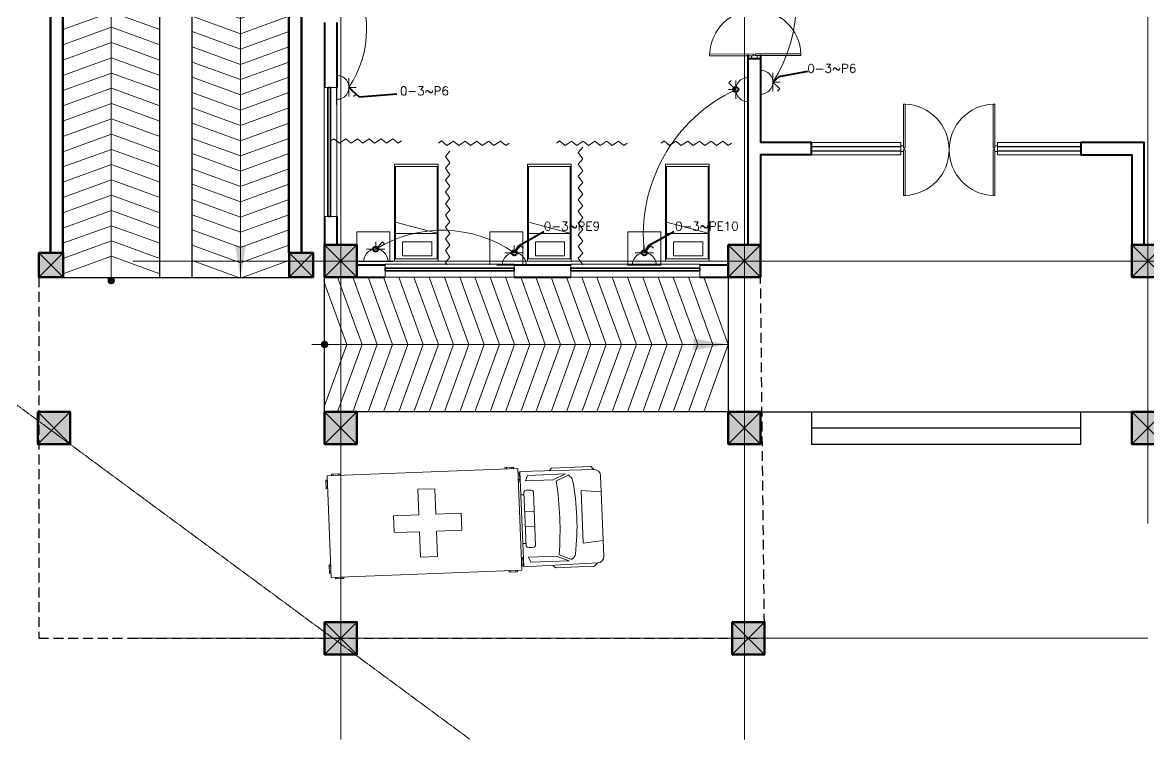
# Model space of a CAD drawing. Header units: millimetres. Extents: x 2399484 to 3337895, y 3598750 to 3969149.
# Drawn here: x 2434113 to 2455036, y 3819830 to 3833148 of the extents above; entities that cross this region are included whole.
import ezdxf

# ---------------------------------------------------------------- set-up
doc = ezdxf.new("R2010")
doc.units = ezdxf.units.MM
doc.header["$MEASUREMENT"] = 0
doc.linetypes.add('CENTER', pattern=[2, 1.25, -0.25, 0.25, -0.25])
doc.linetypes.add('DASHED', pattern=[0.75, 0.5, -0.25])
for name, color, linetype, lineweight in [('0newfurnture', 30, 'Continuous', 15), ('centreline', 52, 'CENTER', 5), ('Column-0.5', 14, 'Continuous', 50), ('Dimension- 0.15', 114, 'Continuous', 15), ('door', 41, 'Continuous', 5), ('Door Opening-0.09', 253, 'Continuous', 9), ('Furniture Hospital-0.09', 44, 'Continuous', 9), ('Hatch', 9, 'Continuous', 9), ('hatch-1', 53, 'Continuous', 15), ('Power Sockets City supply', 141, 'Continuous', 13), ('Sill Level', 140, 'Continuous', 20), ('stairs', 6, 'Continuous', 25), ('WALL 0.2', 7, 'Continuous', 20), ('wall 0.4', 7, 'Continuous', 40), ('Wall-0.5', 7, 'Continuous', 50), ('WINDOW', 152, 'Continuous', 30), ('Windows Plan', 152, 'Continuous', 35)]:
    doc.layers.add(name, color=color, linetype=linetype, lineweight=lineweight)
doc.layers.add('Wires', color=1, linetype='Continuous')
doc.styles.add('romans', font='romans.shx')
doc.styles.get("Standard").update_dxf_attribs({"font": 'arial.ttf'})
doc.linetypes.add('ZIGZAG', pattern='A,0.0001,-0.2,[131,ltypeshp.shx,S=0.2,R=0,X=-0.2,Y=0],-0.4,[131,ltypeshp.shx,S=0.2,R=180,X=0.2,Y=0],-0.2', length=0.8001)
doc.dimstyles.get("Standard").update_dxf_attribs({"dimtxt": 500, "dimasz": 100, "dimexe": 100, "dimexo": 200, "dimgap": 0.09, "dimtad": 0, "dimtoh": 1, "dimdec": 0, "dimzin": 0, "dimdsep": 46, "dimtxsty": 'Standard', "dimblk": 'DOT', "dimcen": 0, "dimclrd": 256, "dimclre": 256, "dimclrt": 256, "dimadec": 0, "dimazin": 0, "dimtfac": 1, "dimtdec": 0, "dimtofl": 0, "dimtmove": 0, "dimatfit": 3, "dimfxl": 1, "dimtolj": 1, "dimtzin": 0, "dimlwd": -1, "dimlwe": -1, "dimarcsym": 1})

# ---------------------------------------------------------------- blocks, each defined once
blk = doc.blocks.new('A$C01AF3ADE')
at = {"layer": 'Furniture Hospital-0.09'}
for p, q in [((15, 975), (1815, 975)), ((15, 15), (15, 975)), ((135, 990), (55, 990)), ((55, 990), (55, 975)), ((70, 990), (70, 975)), ((120, 975), (120, 990)), ((135, 975), (135, 990)), ((1695, 975), (1695, 990)), ((1695, 990), (1775, 990)), ((1710, 975), (1710, 990)), ((1760, 990), (1760, 975)), ((1775, 990), (1775, 975)), ((1815, 975), (1815, 15)), ((2115, 945), (2135, 965)), ((2135, 965), (2505, 965)), ((2505, 965), (2534, 936)), ((0, 935), (0, 855)), ((15, 935), (0, 935)), ((15, 920), (0, 920)), ((0, 870), (15, 870)), ((0, 855), (15, 855)), ((1815, 935), (1830, 935)), ((1815, 920), (1830, 920)), ((1830, 870), (1815, 870)), ((1830, 855), (1815, 855)), ((1830, 935), (1830, 855)), ((1835, 945), (2536, 936)), ((1835, 45), (1835, 945)), ((1885, 855), (1905, 905)), ((2145, 855), (1885, 855)), ((1905, 905), (2265, 905)), ((2265, 905), (2145, 855)), ((2175, 845), (2288, 893)), ((2285, 895), (2301, 885)), ((2595, 876), (2595, 114)), ((865, 815), (1025, 815)), ((865, 575), (865, 815)), ((1025, 815), (1025, 575)), ((1865, 751), (1875, 761)), ((1865, 750), (1865, 240)), ((1875, 761), (1890, 766)), ((1890, 766), (1930, 766)), ((1945, 761), (1930, 766)), ((1955, 751), (1945, 761)), ((1955, 750), (1955, 240)), ((2405, 745), (2595, 725)), ((2405, 745), (2405, 245)), ((1835, 725), (1865, 725)), ((625, 575), (865, 575)), ((625, 415), (625, 575)), ((1025, 575), (1265, 575)), ((1265, 575), (1265, 415)), ((1955, 565), (1865, 565)), ((865, 415), (625, 415)), ((865, 175), (865, 415)), ((1025, 415), (1025, 175)), ((1265, 415), (1025, 415)), ((1955, 425), (1865, 425)), ((1835, 265), (1865, 265)), ((1865, 240), (1875, 230)), ((1875, 230), (1890, 225)), ((1890, 225), (1930, 225)), ((1945, 230), (1930, 225)), ((1955, 240), (1945, 230)), ((2405, 245), (2595, 265)), ((0, 135), (15, 135)), ((0, 55), (0, 135)), ((0, 120), (15, 120)), ((1025, 175), (865, 175)), ((1830, 135), (1815, 135)), ((1830, 120), (1815, 120)), ((1830, 55), (1830, 135)), ((1885, 135), (1905, 85)), ((2145, 135), (1885, 135)), ((2265, 85), (2145, 135)), ((2175, 145), (2288, 97)), ((15, 70), (0, 70)), ((15, 55), (0, 55)), ((1815, 15), (15, 15)), ((55, 0), (55, 15)), ((135, 0), (55, 0)), ((70, 0), (70, 15)), ((120, 15), (120, 0)), ((135, 15), (135, 0)), ((1695, 15), (1695, 0)), ((1695, 0), (1775, 0)), ((1710, 15), (1710, 0)), ((1760, 0), (1760, 15)), ((1775, 0), (1775, 15)), ((1815, 70), (1830, 70)), ((1815, 55), (1830, 55)), ((1835, 45), (2536, 54)), ((1905, 85), (2265, 85)), ((2115, 45), (2135, 25)), ((2135, 25), (2505, 25)), ((2285, 95), (2301, 105)), ((2505, 25), (2534, 54))]:
    blk.add_line(p, q, dxfattribs=at)
for centre, radius, start, end in [((2269, 834), 60, 10.7953, 57.5288), ((2535, 876), 60, 0, 89.2462), ((-878, 495), 3072, 353.459, 6.541), ((103, 495), 2252, 351.0441, 8.9559), ((2269, 156), 60, 302.4712, 349.2047), ((2535, 114), 60, 270.7538, 0)]:
    blk.add_arc(centre, radius, start, end, dxfattribs=at)
blk = doc.blocks.new('BED')
at = {"layer": 'Furniture Hospital-0.09'}
for p, q in [((-2.12, 0.475), (-2.12, -0.475)), ((-2.12, -0.475), (-2.12, 0.475)), ((-0.008, 0.475), (-2.12, 0.475)), ((-2.07, 0.475), (-2.07, -0.475)), ((-0.058, 0.455), (-2.07, 0.455)), ((-0.855, -0.455), (-0.61, 0.475)), ((-0.61, 0.475), (-0.61, -0.455)), ((-0.425, 0.336), (-0.426, -0.303)), ((-0.425, 0.336), (-0.121, 0.336)), ((-0.121, -0.303), (-0.121, 0.336)), ((-0.058, -0.475), (-0.058, 0.475)), ((-0.008, -0.475), (-0.008, 0.475)), ((-2.12, -0.475), (-0.008, -0.475)), ((-2.07, -0.455), (-0.058, -0.455)), ((-0.426, -0.303), (-0.121, -0.303))]:
    blk.add_line(p, q, dxfattribs=at)
blk = doc.blocks.new('MAIN DOOR')
at = {"layer": 'door', "ltscale": 1000}
for points in [[(2313.47, 188.53), (2347.4, 188.53), (2347.4, 187.28), (2313.47, 187.28)], [(2381.32, 188.53), (2348.88, 188.53), (2348.88, 187.28), (2381.32, 187.28)]]:
    blk.add_lwpolyline(points, close=True, dxfattribs=at)
for points in [[(2346.08, 190.6), (2346.08, 188.53)], [(2348.88, 188.12), (2347.4, 188.12), (2347.4, 188.53), (2346.08, 188.53), (2346.08, 190.6), (2350.2, 190.6)], [(2347.4, 188.12), (2348.88, 188.12), (2348.88, 188.53), (2350.2, 188.53), (2350.2, 190.6), (2346.08, 190.6)], [(2350.2, 190.6), (2350.2, 188.53)], [(2313.41, 120.66), (2347.33, 120.66), (2347.33, 121.91), (2313.41, 121.91), (2313.41, 120.66)], [(2348.82, 121.07), (2347.33, 121.07), (2347.33, 120.66), (2346.01, 120.66), (2346.01, 118.6), (2350.14, 118.6)], [(2347.33, 121.07), (2348.82, 121.07), (2348.82, 120.66), (2350.14, 120.66), (2350.14, 118.6), (2346.01, 118.6)], [(2346.01, 118.6), (2346.01, 120.66)], [(2381.26, 120.66), (2348.82, 120.66), (2348.82, 121.91), (2381.26, 121.91), (2381.26, 120.66)], [(2350.14, 118.6), (2350.14, 120.66)]]:
    blk.add_lwpolyline(points, dxfattribs=at)
at = {"layer": 'Door Opening-0.09', "ltscale": 1000}
for centre, radius, start, end in [((2347.4, 188.53), 33.94, 182.11678, 357.88255), ((2347.33, 120.66), 33.95, 2.11669, 177.88264)]:
    blk.add_arc(centre, radius, start, end, dxfattribs=at)
at = {"layer": 'WINDOW', "ltscale": 5}
blk.add_line((2350.14, 190.6), (2350.14, 190.6), dxfattribs=at)
blk = doc.blocks.new('_Dot')
at = {"color": 0, "linetype": 'ByBlock', "lineweight": -2}
blk.add_line((-0.5, 0), (-1, 0), dxfattribs=at)
at = {"color": 0, "linetype": 'ByBlock', "lineweight": -3, "const_width": 0.5}
blk.add_lwpolyline([(-0.25, 0, 1), (0.25, 0, 1)], format="xyb", close=True, dxfattribs=at)
blk = doc.blocks.new('2ft column')
at = {"layer": 'Hatch', "ltscale": 5}
h = blk.add_hatch(color=256, dxfattribs=at)
h.dxf.hatch_style = 1
h.paths.add_polyline_path([(2207385, 4176559), (2207985, 4176559), (2207985, 4175959), (2207385, 4175959)])
at = {"layer": 'Column-0.5', "ltscale": 5}
blk.add_lwpolyline([(2207385, 4176559), (2207985, 4176559), (2207985, 4175959), (2207385, 4175959)], close=True, dxfattribs=at)
at = {"layer": 'Defpoints', "ltscale": 5}
for points in [[(2207985, 4176559), (2207385, 4175959)], [(2207985, 4175959), (2207385, 4176559)]]:
    blk.add_lwpolyline(points, dxfattribs=at)
blk = doc.blocks.new('main grid')
at = {"layer": 'centreline', "ltscale": 5}
for p, q in [((2518911, 4018930), (2518911, 3987284)), ((2526411, 4018930), (2526411, 3987284)), ((2533911, 4018930), (2533911, 3991299)), ((2559388, 3996172), (2515045, 3996172)), ((2559988, 3996172), (2515645, 3996172)), ((2533911, 3989164), (2515100, 3989164))]:
    blk.add_line(p, q, dxfattribs=at)
blk.add_lwpolyline([(2510725, 3995097), (2521316, 3987284)], dxfattribs=at)
at = {"layer": 'Hatch'}
for p in [(311226, -180087), (318726, -180087), (326226, -180087), (305895, -183187), (311226, -183187), (318726, -183187), (326226, -183187), (311226, -187095), (318801, -187095)]:
    blk.add_blockref('2ft column', p, dxfattribs=at)
blk = doc.blocks.new('w1')
at = {"layer": 'Sill Level'}
blk.add_lwpolyline([(2460641, 3827503), (2460641, 3825103), (2460401, 3825103), (2460401, 3827503)], close=True, dxfattribs=at)
at = {"layer": 'Windows Plan'}
blk.add_lwpolyline([(2460521, 3825103), (2460521, 3827503), (2460473, 3827503), (2460473, 3825103)], close=True, dxfattribs=at)
blk = doc.blocks.new('15A N soc')
at = {"layer": 'Power Sockets City supply', "color": 244, "lineweight": 13, "true_color": 0x991b1e}
for p, q in [((52222.6282, 99516.2064), (52222.4926, 99516.2064)), ((52222.5612, 99516.2064), (52222.5611, 99516.2603)), ((52222.5612, 99516.2064), (52222.6099, 99516.2585)), ((52222.6099, 99516.2585), (52222.6282, 99516.2401)), ((52222.4338, 99516.1156), (52222.6863, 99516.1156))]:
    blk.add_line(p, q, dxfattribs=at)
blk.add_arc((52222.5612, 99516.1182), 0.0881, 358.32, 181.68, dxfattribs=at)
blk = doc.blocks.new('RAMP23')
at = {"layer": 'Dimension- 0.15', "ltscale": 5}
h = blk.add_hatch(dxfattribs=at)
h.set_pattern_fill('ANSI31', color=256, scale=25.555556, angle=90)
h.set_pattern_definition([(135, (1623697.9227, 1877740.101), (-2.258813329, -2.258813329), [])])
h.paths.add_polyline_path([(2418321, 3996255), (2418380, 3996255), (2418380, 3996196, -0.414214)])
h.paths.add_polyline_path([(2418321, 3996255, -0.414214), (2418380, 3996314), (2418380, 3996255)])
h.paths.add_polyline_path([(2418380, 3996255), (2418380, 3996314, -0.414214), (2418439, 3996255)])
h.paths.add_polyline_path([(2418380, 3996196), (2418380, 3996255), (2418439, 3996255, -0.414214)])
blk.add_lwpolyline([(2418984, 4012016), (2418984, 4013523), (2420784, 4013523), (2420784, 4012700)], dxfattribs=at)
blk.add_circle((2418380, 3996255), 59.1, dxfattribs=at)
at = {"layer": 'hatch-1', "color": 4, "lineweight": 0, "ltscale": 5}
for points in [[(2417484, 4012256), (2418384, 4012583), (2419284, 4012256)], [(2419884, 4012503), (2420784, 4012177), (2421684, 4012503)], [(2420447, 4012583), (2420784, 4012460), (2421122, 4012583)], [(2417484, 4011973), (2418384, 4012299), (2419284, 4011973)], [(2419884, 4012220), (2420784, 4011893), (2421684, 4012220)], [(2417484, 4011689), (2418384, 4012016), (2419284, 4011689)], [(2419782, 4011938), (2420784, 4011574), (2421787, 4011938)], [(2419884, 4011936), (2420784, 4011610), (2421684, 4011936)], [(2417484, 4011406), (2418384, 4011732), (2419284, 4011406)], [(2419884, 4011653), (2420784, 4011326), (2421684, 4011653)], [(2417484, 4011122), (2418384, 4011449), (2419284, 4011122)], [(2419884, 4011369), (2420784, 4011043), (2421684, 4011369)], [(2417484, 4010839), (2418384, 4011165), (2419284, 4010839)], [(2419884, 4011086), (2420784, 4010759), (2421684, 4011086)], [(2417484, 4010555), (2418384, 4010882), (2419284, 4010555)], [(2419884, 4010802), (2420784, 4010476), (2421684, 4010802)], [(2417484, 4010272), (2418384, 4010598), (2419284, 4010272)], [(2419884, 4010519), (2420784, 4010192), (2421684, 4010519)], [(2417484, 4009988), (2418384, 4010315), (2419284, 4009988)], [(2419884, 4010235), (2420784, 4009909), (2421684, 4010235)], [(2417484, 4009705), (2418384, 4010031), (2419284, 4009705)], [(2419884, 4009952), (2420784, 4009625), (2421684, 4009952)], [(2417484, 4009421), (2418384, 4009748), (2419284, 4009421)], [(2417484, 4009138), (2418384, 4009464), (2419284, 4009138)], [(2419884, 4009668), (2420784, 4009342), (2421684, 4009668)], [(2419884, 4009385), (2420784, 4009058), (2421684, 4009385)], [(2417484, 4008854), (2418384, 4009181), (2419284, 4008854)], [(2419884, 4009101), (2420784, 4008775), (2421684, 4009101)], [(2417484, 4008571), (2418384, 4008897), (2419284, 4008571)], [(2419884, 4008818), (2420784, 4008491), (2421684, 4008818)], [(2417484, 4008287), (2418384, 4008614), (2419284, 4008287)], [(2419884, 4008534), (2420784, 4008208), (2421684, 4008534)], [(2417484, 4008004), (2418384, 4008330), (2419284, 4008004)], [(2419884, 4008251), (2420784, 4007924), (2421684, 4008251)], [(2417484, 4007721), (2418384, 4008047), (2419284, 4007721)], [(2419884, 4007967), (2420784, 4007641), (2421684, 4007967)], [(2417484, 4007437), (2418384, 4007763), (2419284, 4007437)], [(2419884, 4007684), (2420784, 4007357), (2421684, 4007684)], [(2417484, 4007154), (2418384, 4007480), (2419284, 4007154)], [(2419884, 4007400), (2420784, 4007074), (2421684, 4007400)], [(2417484, 4006870), (2418384, 4007196), (2419284, 4006870)], [(2419884, 4007117), (2420784, 4006791), (2421684, 4007117)], [(2417484, 4006587), (2418384, 4006913), (2419284, 4006587)], [(2419884, 4006833), (2420784, 4006507), (2421684, 4006833)], [(2417484, 4006303), (2418384, 4006629), (2419284, 4006303)], [(2419884, 4006550), (2420784, 4006224), (2421684, 4006550)], [(2417484, 4006020), (2418384, 4006346), (2419284, 4006020)], [(2419884, 4006266), (2420784, 4005940), (2421684, 4006266)], [(2417484, 4005736), (2418384, 4006062), (2419284, 4005736)], [(2419884, 4005983), (2420784, 4005657), (2421684, 4005983)], [(2417484, 4005453), (2418384, 4005779), (2419284, 4005453)], [(2419884, 4005699), (2420784, 4005373), (2421684, 4005699)], [(2417484, 4005169), (2418384, 4005495), (2419284, 4005169)], [(2419884, 4005416), (2420784, 4005090), (2421684, 4005416)], [(2417484, 4004886), (2418384, 4005212), (2419284, 4004886)], [(2419884, 4005132), (2420784, 4004806), (2421684, 4005132)], [(2417484, 4004602), (2418384, 4004928), (2419284, 4004602)], [(2419884, 4004849), (2420784, 4004523), (2421684, 4004849)], [(2417484, 4004319), (2418384, 4004645), (2419284, 4004319)], [(2419884, 4004565), (2420784, 4004239), (2421684, 4004565)], [(2417484, 4004035), (2418384, 4004361), (2419284, 4004035)], [(2419884, 4004282), (2420784, 4003956), (2421684, 4004282)], [(2417484, 4003752), (2418384, 4004078), (2419284, 4003752)], [(2417484, 4003752), (2418384, 4004078), (2419284, 4003752)], [(2419884, 4003998), (2420784, 4003672), (2421684, 4003998)], [(2417484, 4003468), (2418384, 4003794), (2419284, 4003468)], [(2419884, 4003715), (2420784, 4003389), (2421684, 4003715)], [(2417484, 4003185), (2418384, 4003511), (2419284, 4003185)], [(2419884, 4003431), (2420784, 4003105), (2421684, 4003431)], [(2417484, 4002901), (2418384, 4003228), (2419284, 4002901)], [(2419884, 4003148), (2420784, 4002822), (2421684, 4003148)], [(2417484, 4002618), (2418384, 4002944), (2419284, 4002618)], [(2419884, 4002864), (2420784, 4002538), (2421684, 4002864)], [(2417484, 4002334), (2418384, 4002661), (2419284, 4002334)], [(2419884, 4002581), (2420784, 4002255), (2421684, 4002581)], [(2417484, 4002051), (2418384, 4002377), (2419284, 4002051)], [(2419884, 4002298), (2420784, 4001971), (2421684, 4002298)], [(2417484, 4001767), (2418384, 4002094), (2419284, 4001767)], [(2419884, 4002014), (2420784, 4001688), (2421684, 4002014)], [(2417484, 4001484), (2418384, 4001810), (2419284, 4001484)], [(2419884, 4001731), (2420784, 4001404), (2421684, 4001731)], [(2417484, 4001200), (2418384, 4001527), (2419284, 4001200)], [(2419884, 4001447), (2420784, 4001121), (2421684, 4001447)], [(2417484, 4000917), (2418384, 4001243), (2419284, 4000917)], [(2419884, 4001164), (2420784, 4000837), (2421684, 4001164)], [(2417484, 4000633), (2418384, 4000960), (2419284, 4000633)], [(2417484, 4000350), (2418384, 4000676), (2419284, 4000350)], [(2419884, 4000880), (2420784, 4000554), (2421684, 4000880)], [(2419884, 4000597), (2420784, 4000270), (2421684, 4000597)], [(2417484, 4000066), (2418384, 4000393), (2419284, 4000066)], [(2419884, 4000313), (2420784, 3999987), (2421684, 4000313)], [(2417484, 3999783), (2418384, 4000109), (2419284, 3999783)], [(2419884, 4000030), (2420784, 3999703), (2421684, 4000030)], [(2417484, 3999499), (2418384, 3999826), (2419284, 3999499)], [(2419884, 3999746), (2420784, 3999420), (2421684, 3999746)], [(2417484, 3999216), (2418384, 3999542), (2419284, 3999216)], [(2419884, 3999463), (2420784, 3999136), (2421684, 3999463)], [(2417484, 3998932), (2418384, 3999259), (2419284, 3998932)], [(2419884, 3999179), (2420784, 3998853), (2421684, 3999179)], [(2417484, 3998649), (2418384, 3998975), (2419284, 3998649)], [(2419884, 3998896), (2420784, 3998569), (2421684, 3998896)], [(2417484, 3998365), (2418384, 3998692), (2419284, 3998365)], [(2419884, 3998612), (2420784, 3998286), (2421684, 3998612)], [(2417484, 3998082), (2418384, 3998408), (2419284, 3998082)], [(2419884, 3998329), (2420784, 3998002), (2421684, 3998329)], [(2417484, 3997798), (2418384, 3998125), (2419284, 3997798)], [(2419884, 3998045), (2420784, 3997719), (2421684, 3998045)], [(2417484, 3997515), (2418384, 3997841), (2419284, 3997515)], [(2419884, 3997762), (2420784, 3997435), (2421684, 3997762)], [(2417484, 3997231), (2418384, 3997558), (2419284, 3997231)], [(2419884, 3997478), (2420784, 3997152), (2421684, 3997478)], [(2417484, 3996948), (2418384, 3997274), (2419284, 3996948)], [(2419884, 3997195), (2420784, 3996868), (2421684, 3997195)], [(2417484, 3996664), (2418384, 3996991), (2419284, 3996664)], [(2419884, 3996911), (2420784, 3996585), (2421684, 3996911)], [(2417484, 3996381), (2418384, 3996707), (2419284, 3996381)], [(2417484, 3996381), (2418384, 3996707), (2419284, 3996381)], [(2419884, 3996628), (2420784, 3996301), (2421684, 3996628)]]:
    blk.add_lwpolyline(points, dxfattribs=at)
at = {"layer": 'stairs', "ltscale": 5}
for points in [[(2417484, 4012583), (2421684, 4012583)], [(2419284, 3996313), (2419284, 4012583)], [(2419884, 3996313), (2419884, 4012583)], [(2417484, 3996313), (2421684, 3996313)]]:
    blk.add_lwpolyline(points, dxfattribs=at)
at = {"layer": 'WALL 0.2', "ltscale": 5}
for points in [[(2417484, 4014613), (2421684, 4014613)], [(2417484, 4014383), (2421684, 4014383)]]:
    blk.add_lwpolyline(points, dxfattribs=at)
at = {"layer": 'Wall-0.5', "ltscale": 5}
for points in [[(2417254, 3996768), (2417484, 3996768), (2417484, 4014613), (2417254, 4014613)], [(2421684, 3996768), (2421914, 3996768), (2421914, 4014613), (2421684, 4014613)]]:
    blk.add_lwpolyline(points, close=True, dxfattribs=at)
at = {"layer": 'Hatch', "xscale": 0.75, "yscale": 0.75, "zscale": 0.75}
for p in [(761496, 880614), (766146, 880614), (761496, 873271), (766146, 873271), (761496, 864349), (766146, 864349)]:
    blk.add_blockref('2ft column', p, dxfattribs=at)
at = {"layer": 'Dimension- 0.15', "ltscale": 5}
for points, override in [([(2420784, 3996301), (2420784, 4012700)], {"dimasz": 600, "dimfxl": 500, "dimfxlon": 1}), ([(2418384, 4012016), (2418380, 3996313)], {"dimasz": 600, "dimgap": 0.09, "dimtad": 0, "dimfxl": 500, "dimfxlon": 1})]:
    blk.add_leader(points, dimstyle='Standard', override=override, dxfattribs=at)
blk = doc.blocks.new('TSK')
at = {"layer": 'Dimension- 0.15', "ltscale": 5}
blk.add_lwpolyline([(2428774, 3988106), (2428774, 3981360)], dxfattribs=at)
at = {"layer": 'hatch-1', "color": 4, "lineweight": 0, "ltscale": 5}
for points in [[(2427524, 3988644), (2428774, 3989097), (2430024, 3988644)], [(2427524, 3988360), (2428774, 3988814), (2430024, 3988360)], [(2427524, 3988077), (2428774, 3988530), (2430024, 3988077)], [(2427524, 3987793), (2428774, 3988247), (2430024, 3987793)], [(2427524, 3987510), (2428774, 3987963), (2430024, 3987510)], [(2427524, 3987226), (2428774, 3987680), (2430024, 3987226)], [(2427524, 3986943), (2428774, 3987396), (2430024, 3986943)], [(2427524, 3986659), (2428774, 3987113), (2430024, 3986659)], [(2427524, 3986376), (2428774, 3986829), (2430024, 3986376)], [(2427524, 3986092), (2428774, 3986546), (2430024, 3986092)], [(2427524, 3985809), (2428774, 3986262), (2430024, 3985809)], [(2427524, 3985525), (2428774, 3985979), (2430024, 3985525)], [(2427524, 3985242), (2428774, 3985695), (2430024, 3985242)], [(2427524, 3984959), (2428774, 3985412), (2430024, 3984959)], [(2427524, 3984675), (2428774, 3985128), (2430024, 3984675)], [(2427524, 3984392), (2428774, 3984845), (2430024, 3984392)], [(2427524, 3984108), (2428774, 3984561), (2430024, 3984108)], [(2427524, 3983825), (2428774, 3984278), (2430024, 3983825)], [(2427524, 3983541), (2428774, 3983994), (2430024, 3983541)], [(2427524, 3983258), (2428774, 3983711), (2430024, 3983258)], [(2427524, 3982974), (2428774, 3983427), (2430024, 3982974)], [(2427524, 3982691), (2428774, 3983144), (2430024, 3982691)], [(2427524, 3982407), (2428774, 3982860), (2430024, 3982407)], [(2427524, 3982124), (2428774, 3982577), (2430024, 3982124)], [(2427524, 3981840), (2428774, 3982293), (2430024, 3981840)], [(2427636, 3981597), (2428774, 3982010), (2429912, 3981597)]]:
    blk.add_lwpolyline(points, dxfattribs=at)
at = {"layer": 'Dimension- 0.15', "ltscale": 5}
blk.add_leader([(2428774, 3989097), (2428774, 3981360)], dimstyle='Standard', override={"dimasz": 650, "dimgap": 0.09, "dimtad": 0, "dimfxl": 500, "dimfxlon": 1}, dxfattribs=at)

msp = doc.modelspace()

# ---------------------------------------------------------------- hatches: boundary and pattern name
at = {"layer": 'Dimension- 0.15', "ltscale": 5}
h = msp.add_hatch(dxfattribs=at)
h.set_pattern_fill('ANSI31', color=256, scale=25.555556)
h.set_pattern_definition([(45, (321210.735, 4622377.6548), (-2.258813329, 2.258813329), [])])
h.paths.add_polyline_path([(2439725.9, 3827108.7), (2439725.9, 3827167.8), (2439666.8, 3827167.8, 0.4142136)])
h.paths.add_polyline_path([(2439725.9, 3827108.7, 0.4142136), (2439785, 3827167.8), (2439725.9, 3827167.8)])
h.paths.add_polyline_path([(2439725.9, 3827167.8), (2439785, 3827167.8, 0.4142136), (2439725.9, 3827226.9)])
h.paths.add_polyline_path([(2439666.8, 3827167.8), (2439725.9, 3827167.8), (2439725.9, 3827226.9, 0.4142136)])

# ---------------------------------------------------------------- linework, layer by layer
at = {"layer": 'centreline', "ltscale": 5}
for p, q in [((2455025.9, 3851476), (2455025.9, 3823845.1)), ((2440025.9, 3829017.8), (2440025.9, 3823845.1)), ((2442793.8, 3828717.8), (2436759.7, 3828717.8)), ((2444305, 3828717.8), (2443407.1, 3828717.8)), ((2486993.9, 3828717.8), (2444474.3, 3828717.8))]:
    msp.add_line(p, q, dxfattribs=at)
at = {"layer": 'Dimension- 0.15', "ltscale": 5}
msp.add_circle((2439725.9, 3827167.8), 59.1, dxfattribs=at)
at = {"layer": 'Furniture Hospital-0.09'}
for points in [[(2440850.9, 3828647.8), (2440325.9, 3828647.8), (2440325.9, 3829261.1), (2440939.2, 3829261.1), (2440939.2, 3828717.8)], [(2442793.8, 3828647.8), (2442793.8, 3829261.1), (2443407.1, 3829261.1), (2443407.1, 3828647.8), (2443250.9, 3828647.8)]]:
    msp.add_lwpolyline(points, dxfattribs=at)
msp.add_lwpolyline([(2445360.5, 3829261.1), (2445973.8, 3829261.1), (2445973.8, 3828647.8), (2445360.5, 3828647.8)], close=True, dxfattribs=at)
at = {"layer": 'stairs', "linetype": 'DASHED', "ltscale": 366}
msp.add_lwpolyline([(2434414.6, 3828417.8), (2434414.6, 3821709.5), (2447900.9, 3821709.5), (2447825.9, 3828532.8)], dxfattribs=at)
at = {"layer": 'stairs', "ltscale": 5}
for points in [[(2447225.9, 3825917.8), (2439725.9, 3825917.8), (2439725.9, 3828417.8)], [(2447225.9, 3828417.8), (2447225.9, 3825917.8), (2462975.9, 3825917.8)], [(2448775.9, 3825917.8), (2448775.9, 3825317.8), (2453775.9, 3825317.8), (2453775.9, 3825917.8)], [(2448775.9, 3825617.8), (2453775.9, 3825617.8)]]:
    msp.add_lwpolyline(points, dxfattribs=at)
at = {"layer": 'WALL 0.2', "ltscale": 5}
for points in [[(2448775.9, 3830917.8), (2450431.9, 3830917.8)], [(2450431.9, 3830917.8), (2450431.9, 3830687.8)], [(2452231.9, 3830917.8), (2453775.9, 3830917.8)], [(2452231.9, 3830917.8), (2452231.9, 3830687.8)], [(2448775.9, 3830687.8), (2450431.9, 3830687.8)], [(2452231.9, 3830687.8), (2453775.9, 3830687.8)]]:
    msp.add_lwpolyline(points, dxfattribs=at)
at = {"layer": 'wall 0.4', "ltscale": 5}
for p, q in [((2447595.9, 3829017.8), (2447595.9, 3832546)), ((2447595.9, 3832480.5), (2447825.9, 3832480.5)), ((2447825.9, 3832546), (2447825.9, 3830917.8)), ((2448775.9, 3830917.8), (2447825.9, 3830917.8)), ((2448775.9, 3830687.8), (2448775.9, 3830917.8))]:
    msp.add_line(p, q, dxfattribs=at)
for points in [[(2439725.9, 3833147.8), (2439725.9, 3831942.8)], [(2439955.9, 3833147.8), (2439955.9, 3831942.8)], [(2454955.9, 3829017.8), (2454955.9, 3830917.8), (2453775.9, 3830917.8), (2453775.9, 3830687.8), (2454725.9, 3830687.8), (2454725.9, 3829017.8)], [(2448775.9, 3830687.8), (2447825.9, 3830687.8), (2447825.9, 3829017.8)], [(2439725.9, 3829542.8), (2439725.9, 3829017.8)], [(2439955.9, 3829542.8), (2439955.9, 3829017.8)], [(2440325.9, 3828647.8), (2440850.9, 3828647.8)], [(2443250.9, 3828647.8), (2444300.9, 3828647.8)], [(2446700.9, 3828647.8), (2447225.9, 3828647.8)], [(2440325.9, 3828417.8), (2440850.9, 3828417.8)], [(2443250.9, 3828417.8), (2444300.9, 3828417.8)], [(2446700.9, 3828417.8), (2447225.9, 3828417.8)]]:
    msp.add_lwpolyline(points, dxfattribs=at)
at = {"layer": 'wall 0.4', "color": 3, "ltscale": 5}
for centre in [(2447366.9, 3831902), (2440676.3, 3828940.2), (2443250.9, 3828870.2), (2445665.1, 3828870.2)]:
    msp.add_circle(centre, 47.6, dxfattribs=at)
at = {"layer": 'WINDOW', "linetype": 'ZIGZAG', "lineweight": 20, "ltscale": 0.5}
for points in [[(2439843.5, 3830947.8), (2439899.4, 3830990.2), (2440000.4, 3830905.2), (2440120.2, 3830988.2), (2440218.8, 3830905.2), (2440338.6, 3830988.2), (2440437.2, 3830905.2), (2440557, 3830988.2), (2440655.5, 3830905.2), (2440775.3, 3830988.2), (2440873.9, 3830905.2), (2440993.7, 3830988.2), (2441092.3, 3830905.2), (2441153.8, 3830947.8)], [(2441843.5, 3830905.2), (2441899.4, 3830947.6), (2442000.4, 3830862.6), (2442120.2, 3830945.6), (2442218.8, 3830862.6), (2442338.6, 3830945.6), (2442437.2, 3830862.6), (2442557, 3830945.6), (2442655.5, 3830862.6), (2442775.3, 3830945.6), (2442873.9, 3830862.6), (2442993.7, 3830945.6), (2443092.3, 3830862.6), (2443153.8, 3830905.2)], [(2444036.9, 3830905.2), (2444092.7, 3830947.6), (2444193.7, 3830862.6), (2444313.5, 3830945.6), (2444412.1, 3830862.6), (2444531.9, 3830945.6), (2444630.5, 3830862.6), (2444750.3, 3830945.6), (2444848.9, 3830862.6), (2444968.7, 3830945.6), (2445067.3, 3830862.6), (2445187.1, 3830945.6), (2445285.7, 3830862.6), (2445347.2, 3830905.2)], [(2444522.8, 3830831.6), (2444439.9, 3830733.1), (2444522.8, 3830613.2), (2444439.9, 3830514.7), (2444522.8, 3830394.9), (2444439.9, 3830296.3), (2444522.8, 3830176.5), (2444439.9, 3830077.9), (2444522.8, 3829958.1), (2444437.7, 3829857), (2444524.9, 3829742.1), (2444439.9, 3829641.1), (2444522.8, 3829521.3), (2444439.9, 3829422.7), (2444522.8, 3829302.9), (2444439.9, 3829204.4), (2444522.8, 3829084.6), (2444439.9, 3828986), (2444522.8, 3828866.2), (2444439.9, 3828767.6), (2444522.8, 3828647.8)], [(2445978.2, 3830905.2), (2446034.1, 3830947.6), (2446135.1, 3830862.6), (2446254.9, 3830945.6), (2446353.5, 3830862.6), (2446473.3, 3830945.6), (2446571.9, 3830862.6), (2446691.7, 3830945.6), (2446790.3, 3830862.6), (2446910.1, 3830945.6), (2447008.7, 3830862.6), (2447128.5, 3830945.6), (2447227, 3830862.6), (2447288.5, 3830905.2)], [(2442055, 3830757.2), (2441972, 3830658.6), (2442055, 3830538.8), (2441972, 3830440.2), (2442055, 3830320.4), (2441972, 3830221.8), (2442055, 3830102), (2441972, 3830003.5), (2442055, 3829883.7), (2441969.8, 3829782.5), (2442057, 3829667.7), (2441972, 3829566.7), (2442055, 3829446.9), (2441972, 3829348.3), (2442055, 3829228.5), (2441972, 3829129.9), (2442055, 3829010.1), (2441972, 3828911.5), (2442055, 3828791.7), (2441972, 3828693.2), (2442003.4, 3828647.8)]]:
    msp.add_lwpolyline(points, dxfattribs=at)
at = {"layer": 'WINDOW', "ltscale": 5}
for points in [[(2448775.9, 3830842.8), (2450431.9, 3830842.8)], [(2452231.9, 3830842.8), (2453775.9, 3830842.8)], [(2448775.9, 3830762.8), (2450431.9, 3830762.8)], [(2452231.9, 3830762.8), (2453775.9, 3830762.8)]]:
    msp.add_lwpolyline(points, dxfattribs=at)
at = {"layer": 'Wires', "color": 2, "lineweight": 9}
for centre, radius, start, end in [((2445708.9, 3833541.9), 2785.4, 327.37469, 32.62531), ((2438561.7, 3833026.6), 1945.1, 326.21174, 32.90294)]:
    msp.add_arc(centre, radius, start, end, dxfattribs=at)
at = {"layer": 'Wires', "color": 5, "lineweight": 9}
for centre, radius, start, end in [((2448623.1, 3829205.4), 2974.9, 114.97658, 186.46881), ((2441911.3, 3826946.3), 2344.4, 55.15217, 121.73051)]:
    msp.add_arc(centre, radius, start, end, dxfattribs=at)

# ---------------------------------------------------------------- block references
at = {"layer": '0newfurnture', "ltscale": 5}
msp.add_blockref('main grid', (-78884.9, -167454.1), dxfattribs=at)
at = {"layer": 'Door Opening-0.09', "xscale": 24.99999476371197, "yscale": 24.99999476371197, "zscale": 24.99999476371197}
for p, rotation in [((2506410.2, 3837296.4), 180.049735942377), ((2455247.7, 3772103.5), 90.04973594237714)]:
    msp.add_blockref('MAIN DOOR', p, dxfattribs=dict(at, rotation=rotation))
at = {"layer": 'Furniture Hospital-0.09', "xscale": 851.8518518849082, "yscale": 851.8518518849082, "zscale": 851.8518518849082, "rotation": 269.9999999999999}
for p in [(2441432.5, 3828710.6), (2443900.3, 3828710.6), (2446467.1, 3828710.6)]:
    msp.add_blockref('BED', p, dxfattribs=at)
at = {"layer": 'Furniture Hospital-0.09', "ltscale": 6, "xscale": 1.967777777777831, "yscale": 1.967777777777831, "zscale": 1.967777777777831, "rotation": 2.243381542928415}
msp.add_blockref('A$C01AF3ADE', (2439820.7, 3822807.5), dxfattribs=at)
at = {"layer": 'Power Sockets City supply', "lineweight": 0, "xscale": 2523.339306174504, "yscale": 2523.339306174504, "zscale": 2523.339306174504}
for p, rotation in [((-248672976.8, 135607184.1), 270.0000000000001), ((-248665100.3, 135607281.5), 270.0000000000001), ((253560522.1, -127943339.3), 90)]:
    msp.add_blockref('15A N soc', p, dxfattribs=dict(at, rotation=rotation))
for p in [(-129334563, -247284214.9), (-129331990.5, -247284284.9), (-129329574.2, -247284284.9)]:
    msp.add_blockref('15A N soc', p, dxfattribs=at)
at = {"layer": 'wall 0.4'}
for name, p in [('RAMP23', (17380.3, -167900.1)), ('w1', (-20685.2, 4439.9))]:
    msp.add_blockref(name, p, dxfattribs=at)
at = {"layer": 'wall 0.4', "rotation": 270}
for name, p in [('w1', (-1384252, 6289058.8)), ('TSK', (-1541871.3, 6255941.8))]:
    msp.add_blockref(name, p, dxfattribs=at)
at = {"layer": 'wall 0.4', "xscale": -1, "rotation": 90}
msp.add_blockref('w1', (6271803.8, 6289058.8), dxfattribs=at)

# ---------------------------------------------------------------- texts
at = {"layer": 'wall 0.4', "color": 5, "ltscale": 5, "style": 'romans'}
for s, p in [('0-3~PE9', (2443800.3, 3829282)), ('0-3~PE10', (2446238.3, 3829282))]:
    msp.add_text(s, height=162.3, dxfattribs=at).set_placement(p)
at = {"layer": 'Wires', "color": 2, "lineweight": 9, "style": 'romans'}
for p in [(2448695.9, 3832214.9), (2441125.4, 3831795.4)]:
    msp.add_text('0-3~P6', height=162.3, dxfattribs=at).set_placement(p)

# ---------------------------------------------------------------- leaders
at = {"layer": 'wall 0.4', "ltscale": 5}
for points in [[(2448699.6, 3832238.2), (2448168.9, 3832137.9), (2448056.9, 3832041.9)], [(2441070.8, 3831818.9), (2440373.6, 3831762), (2440179.3, 3831943.1)], [(2443799.8, 3829257.9), (2443327.2, 3828996.4), (2443250.9, 3828870.2)], [(2446212.6, 3829262.5), (2445742.4, 3828996.8), (2445667.1, 3828869.9)]]:
    msp.add_leader(points, dimstyle='Standard', override={"dimfxl": 500, "dimfxlon": 1}, dxfattribs=at)

doc.saveas('drawing.dxf')
